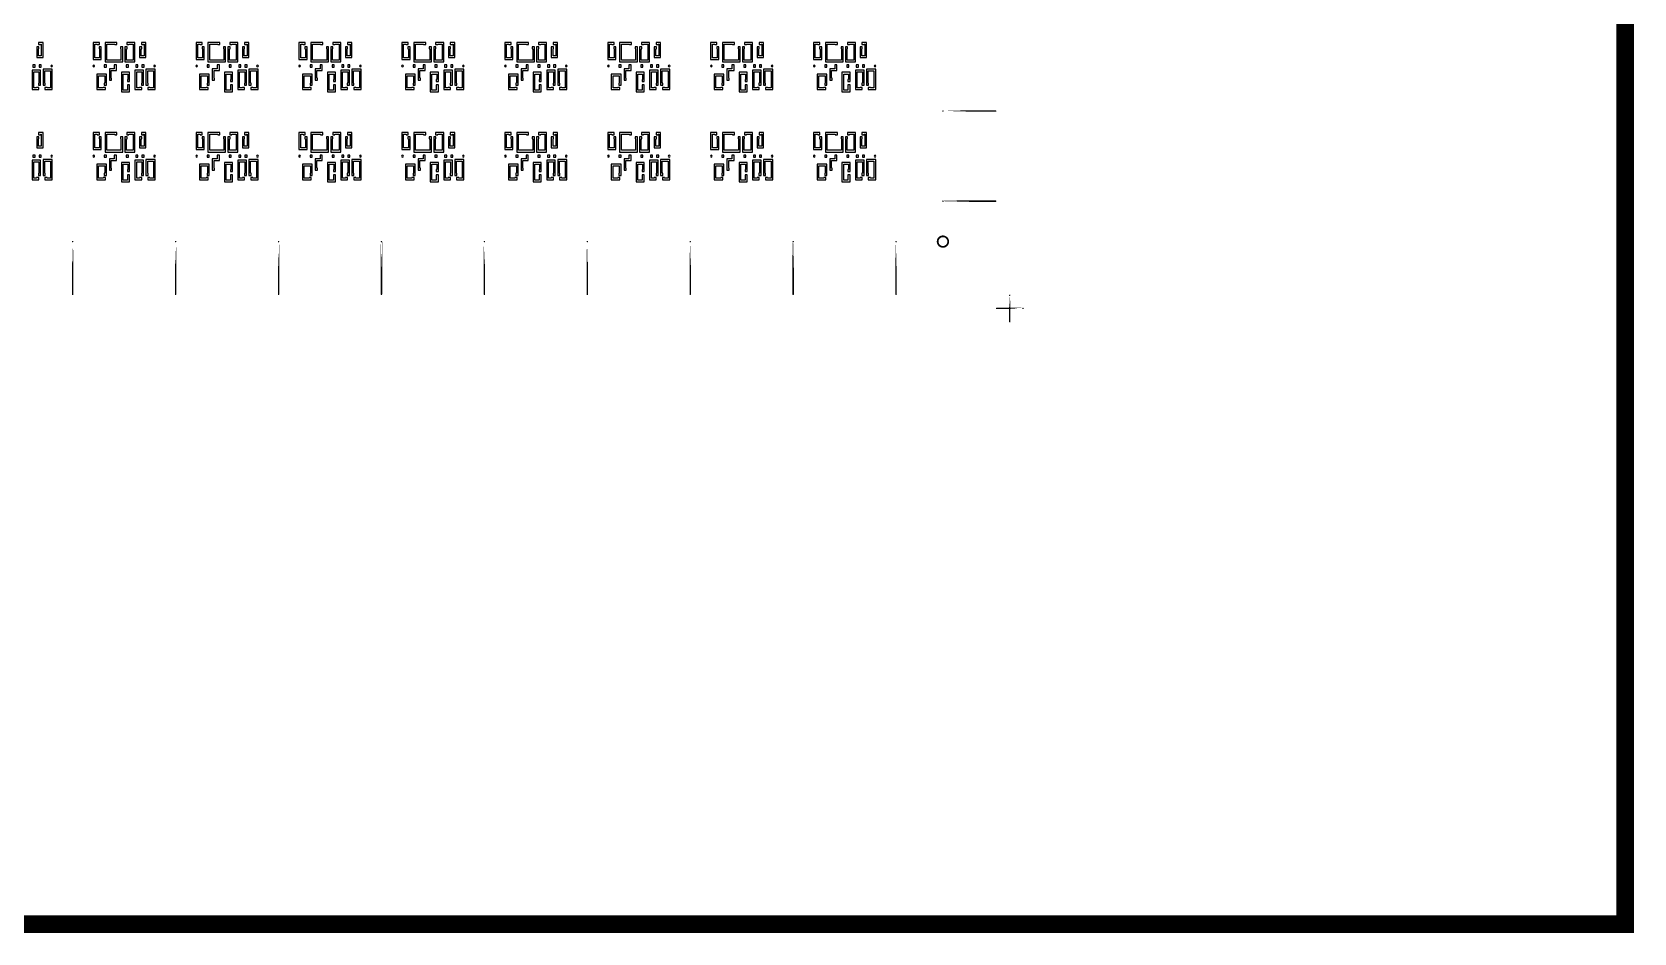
# Model space of a CAD drawing. Extents: x -100 to 100, y -100 to 100.
# Drawn here: x 9.4 to 100.5, y -100.5 to -49.3 of the extents above; entities that cross this region are included whole.
import ezdxf

# ---------------------------------------------------------------- set-up
doc = ezdxf.new("R2010")
doc.units = 0
doc.layers.get('0').update_dxf_attribs({"linetype": 'continuous'})
doc.layers.add('L2', color=7, linetype='continuous')

# ---------------------------------------------------------------- blocks, each defined once
blk = doc.blocks.new('LDI_XFB44-1600-011_L2_B1')
at = {"layer": 'L2'}
for points in [[(10.02, -55), (9.766, -55), (9.766, -55.122), (9.888, -55.122), (9.888, -55.098), (9.923, -55.098), (9.923, -55.766), (9.756, -55.766), (9.756, -55.366), (9.781, -55.366), (9.781, -55.244), (9.659, -55.244), (9.659, -55.863), (10.02, -55.863), (10.02, -55)], [(13.236, -55.876), (12.966, -55.876), (12.966, -55.098), (13.104, -55.098), (13.104, -55.122), (13.226, -55.122), (13.226, -55), (12.868, -55), (12.868, -55.973), (13.333, -55.973), (13.333, -55.244), (13.211, -55.244), (13.211, -55.366), (13.236, -55.366), (13.236, -55.876)], [(13.547, -56.107), (14.551, -56.107), (14.551, -55.244), (14.43, -55.244), (14.43, -55.366), (14.454, -55.366), (14.454, -56.01), (13.645, -56.01), (13.645, -55.098), (14.102, -55.098), (14.102, -55.122), (14.224, -55.122), (14.224, -55), (13.547, -55), (13.547, -56.107)], [(15.248, -55), (14.787, -55), (14.787, -55.122), (14.909, -55.122), (14.909, -55.098), (15.15, -55.098), (15.15, -56.01), (14.777, -56.01), (14.777, -55.366), (14.801, -55.366), (14.801, -55.244), (14.679, -55.244), (14.679, -56.107), (15.248, -56.107), (15.248, -55)], [(15.874, -55), (15.62, -55), (15.62, -55.122), (15.742, -55.122), (15.742, -55.098), (15.776, -55.098), (15.776, -55.766), (15.61, -55.766), (15.61, -55.366), (15.634, -55.366), (15.634, -55.244), (15.512, -55.244), (15.512, -55.863), (15.874, -55.863), (15.874, -55)], [(19.089, -55.876), (18.82, -55.876), (18.82, -55.098), (18.957, -55.098), (18.957, -55.122), (19.079, -55.122), (19.079, -55), (18.722, -55), (18.722, -55.973), (19.187, -55.973), (19.187, -55.244), (19.065, -55.244), (19.065, -55.366), (19.089, -55.366), (19.089, -55.876)], [(19.401, -56.107), (20.405, -56.107), (20.405, -55.244), (20.283, -55.244), (20.283, -55.366), (20.308, -55.366), (20.308, -56.01), (19.498, -56.01), (19.498, -55.098), (19.956, -55.098), (19.956, -55.122), (20.078, -55.122), (20.078, -55), (19.401, -55), (19.401, -56.107)], [(21.102, -55), (20.641, -55), (20.641, -55.122), (20.763, -55.122), (20.763, -55.098), (21.004, -55.098), (21.004, -56.01), (20.631, -56.01), (20.631, -55.366), (20.655, -55.366), (20.655, -55.244), (20.533, -55.244), (20.533, -56.107), (21.102, -56.107), (21.102, -55)], [(21.727, -55), (21.474, -55), (21.474, -55.122), (21.596, -55.122), (21.596, -55.098), (21.63, -55.098), (21.63, -55.766), (21.464, -55.766), (21.464, -55.366), (21.488, -55.366), (21.488, -55.244), (21.366, -55.244), (21.366, -55.863), (21.727, -55.863), (21.727, -55)], [(24.943, -55.876), (24.673, -55.876), (24.673, -55.098), (24.811, -55.098), (24.811, -55.122), (24.933, -55.122), (24.933, -55), (24.576, -55), (24.576, -55.973), (25.041, -55.973), (25.041, -55.244), (24.919, -55.244), (24.919, -55.366), (24.943, -55.366), (24.943, -55.876)], [(25.254, -56.107), (26.259, -56.107), (26.259, -55.244), (26.137, -55.244), (26.137, -55.366), (26.161, -55.366), (26.161, -56.01), (25.352, -56.01), (25.352, -55.098), (25.81, -55.098), (25.81, -55.122), (25.932, -55.122), (25.932, -55), (25.254, -55), (25.254, -56.107)], [(26.955, -55), (26.494, -55), (26.494, -55.122), (26.616, -55.122), (26.616, -55.098), (26.858, -55.098), (26.858, -56.01), (26.484, -56.01), (26.484, -55.366), (26.509, -55.366), (26.509, -55.244), (26.387, -55.244), (26.387, -56.107), (26.955, -56.107), (26.955, -55)], [(27.581, -55), (27.327, -55), (27.327, -55.122), (27.449, -55.122), (27.449, -55.098), (27.484, -55.098), (27.484, -55.766), (27.317, -55.766), (27.317, -55.366), (27.342, -55.366), (27.342, -55.244), (27.22, -55.244), (27.22, -55.863), (27.581, -55.863), (27.581, -55)], [(30.797, -55.876), (30.527, -55.876), (30.527, -55.098), (30.665, -55.098), (30.665, -55.122), (30.787, -55.122), (30.787, -55), (30.429, -55), (30.429, -55.973), (30.894, -55.973), (30.894, -55.244), (30.772, -55.244), (30.772, -55.366), (30.797, -55.366), (30.797, -55.876)], [(31.108, -56.107), (32.112, -56.107), (32.112, -55.244), (31.99, -55.244), (31.99, -55.366), (32.015, -55.366), (32.015, -56.01), (31.206, -56.01), (31.206, -55.098), (31.663, -55.098), (31.663, -55.122), (31.785, -55.122), (31.785, -55), (31.108, -55), (31.108, -56.107)], [(32.809, -55), (32.348, -55), (32.348, -55.122), (32.47, -55.122), (32.47, -55.098), (32.711, -55.098), (32.711, -56.01), (32.338, -56.01), (32.338, -55.366), (32.362, -55.366), (32.362, -55.244), (32.24, -55.244), (32.24, -56.107), (32.809, -56.107), (32.809, -55)], [(33.435, -55), (33.181, -55), (33.181, -55.122), (33.303, -55.122), (33.303, -55.098), (33.337, -55.098), (33.337, -55.766), (33.171, -55.766), (33.171, -55.366), (33.195, -55.366), (33.195, -55.244), (33.073, -55.244), (33.073, -55.863), (33.435, -55.863), (33.435, -55)], [(36.65, -55.876), (36.381, -55.876), (36.381, -55.098), (36.518, -55.098), (36.518, -55.122), (36.64, -55.122), (36.64, -55), (36.283, -55), (36.283, -55.973), (36.748, -55.973), (36.748, -55.244), (36.626, -55.244), (36.626, -55.366), (36.65, -55.366), (36.65, -55.876)], [(36.962, -56.107), (37.966, -56.107), (37.966, -55.244), (37.844, -55.244), (37.844, -55.366), (37.869, -55.366), (37.869, -56.01), (37.059, -56.01), (37.059, -55.098), (37.517, -55.098), (37.517, -55.122), (37.639, -55.122), (37.639, -55), (36.962, -55), (36.962, -56.107)], [(38.663, -55), (38.202, -55), (38.202, -55.122), (38.324, -55.122), (38.324, -55.098), (38.565, -55.098), (38.565, -56.01), (38.192, -56.01), (38.192, -55.366), (38.216, -55.366), (38.216, -55.244), (38.094, -55.244), (38.094, -56.107), (38.663, -56.107), (38.663, -55)], [(39.288, -55), (39.035, -55), (39.035, -55.122), (39.157, -55.122), (39.157, -55.098), (39.191, -55.098), (39.191, -55.766), (39.025, -55.766), (39.025, -55.366), (39.049, -55.366), (39.049, -55.244), (38.927, -55.244), (38.927, -55.863), (39.288, -55.863), (39.288, -55)], [(42.504, -55.876), (42.234, -55.876), (42.234, -55.098), (42.372, -55.098), (42.372, -55.122), (42.494, -55.122), (42.494, -55), (42.137, -55), (42.137, -55.973), (42.602, -55.973), (42.602, -55.244), (42.48, -55.244), (42.48, -55.366), (42.504, -55.366), (42.504, -55.876)], [(42.815, -56.107), (43.82, -56.107), (43.82, -55.244), (43.698, -55.244), (43.698, -55.366), (43.722, -55.366), (43.722, -56.01), (42.913, -56.01), (42.913, -55.098), (43.371, -55.098), (43.371, -55.122), (43.493, -55.122), (43.493, -55), (42.815, -55), (42.815, -56.107)], [(44.516, -55), (44.055, -55), (44.055, -55.122), (44.177, -55.122), (44.177, -55.098), (44.419, -55.098), (44.419, -56.01), (44.045, -56.01), (44.045, -55.366), (44.07, -55.366), (44.07, -55.244), (43.948, -55.244), (43.948, -56.107), (44.516, -56.107), (44.516, -55)], [(45.142, -55), (44.888, -55), (44.888, -55.122), (45.01, -55.122), (45.01, -55.098), (45.044, -55.098), (45.044, -55.766), (44.878, -55.766), (44.878, -55.366), (44.903, -55.366), (44.903, -55.244), (44.781, -55.244), (44.781, -55.863), (45.142, -55.863), (45.142, -55)], [(48.358, -55.876), (48.088, -55.876), (48.088, -55.098), (48.226, -55.098), (48.226, -55.122), (48.348, -55.122), (48.348, -55), (47.99, -55), (47.99, -55.973), (48.455, -55.973), (48.455, -55.244), (48.333, -55.244), (48.333, -55.366), (48.358, -55.366), (48.358, -55.876)], [(48.669, -56.107), (49.673, -56.107), (49.673, -55.244), (49.551, -55.244), (49.551, -55.366), (49.576, -55.366), (49.576, -56.01), (48.766, -56.01), (48.766, -55.098), (49.224, -55.098), (49.224, -55.122), (49.346, -55.122), (49.346, -55), (48.669, -55), (48.669, -56.107)], [(50.37, -55), (49.909, -55), (49.909, -55.122), (50.031, -55.122), (50.031, -55.098), (50.272, -55.098), (50.272, -56.01), (49.899, -56.01), (49.899, -55.366), (49.923, -55.366), (49.923, -55.244), (49.801, -55.244), (49.801, -56.107), (50.37, -56.107), (50.37, -55)], [(50.996, -55), (50.742, -55), (50.742, -55.122), (50.864, -55.122), (50.864, -55.098), (50.898, -55.098), (50.898, -55.766), (50.732, -55.766), (50.732, -55.366), (50.756, -55.366), (50.756, -55.244), (50.634, -55.244), (50.634, -55.863), (50.996, -55.863), (50.996, -55)], [(54.211, -55.876), (53.942, -55.876), (53.942, -55.098), (54.079, -55.098), (54.079, -55.122), (54.201, -55.122), (54.201, -55), (53.844, -55), (53.844, -55.973), (54.309, -55.973), (54.309, -55.244), (54.187, -55.244), (54.187, -55.366), (54.211, -55.366), (54.211, -55.876)], [(54.523, -56.107), (55.527, -56.107), (55.527, -55.244), (55.405, -55.244), (55.405, -55.366), (55.43, -55.366), (55.43, -56.01), (54.62, -56.01), (54.62, -55.098), (55.078, -55.098), (55.078, -55.122), (55.2, -55.122), (55.2, -55), (54.523, -55), (54.523, -56.107)], [(56.224, -55), (55.763, -55), (55.763, -55.122), (55.885, -55.122), (55.885, -55.098), (56.126, -55.098), (56.126, -56.01), (55.753, -56.01), (55.753, -55.366), (55.777, -55.366), (55.777, -55.244), (55.655, -55.244), (55.655, -56.107), (56.224, -56.107), (56.224, -55)], [(56.849, -55), (56.596, -55), (56.596, -55.122), (56.718, -55.122), (56.718, -55.098), (56.752, -55.098), (56.752, -55.766), (56.586, -55.766), (56.586, -55.366), (56.61, -55.366), (56.61, -55.244), (56.488, -55.244), (56.488, -55.863), (56.849, -55.863), (56.849, -55)], [(9.444, -56.28), (9.444, -56.402), (9.566, -56.402), (9.566, -56.28), (9.444, -56.28)], [(9.792, -56.402), (9.913, -56.402), (9.913, -56.28), (9.792, -56.28), (9.792, -56.402)], [(10.545, -56.306), (10.51, -56.292), (10.474, -56.306), (10.46, -56.341), (10.474, -56.377), (10.51, -56.391), (10.545, -56.377), (10.56, -56.341), (10.545, -56.306)], [(12.87, -56.377), (12.905, -56.391), (12.94, -56.377), (12.955, -56.341), (12.94, -56.306), (12.905, -56.292), (12.87, -56.306), (12.855, -56.341), (12.87, -56.377)], [(13.623, -56.402), (13.623, -56.28), (13.501, -56.28), (13.501, -56.402), (13.623, -56.402)], [(14.074, -56.28), (14.074, -56.5), (13.796, -56.5), (13.796, -57.146), (13.918, -57.146), (13.918, -57.024), (13.893, -57.024), (13.893, -56.598), (14.196, -56.598), (14.196, -56.28), (14.074, -56.28)], [(14.873, -56.28), (14.751, -56.28), (14.751, -56.402), (14.873, -56.402), (14.873, -56.28)], [(15.298, -56.28), (15.298, -56.402), (15.42, -56.402), (15.42, -56.28), (15.298, -56.28)], [(15.645, -56.402), (15.767, -56.402), (15.767, -56.28), (15.645, -56.28), (15.645, -56.402)], [(16.399, -56.306), (16.363, -56.292), (16.328, -56.306), (16.313, -56.341), (16.328, -56.377), (16.363, -56.391), (16.399, -56.377), (16.413, -56.341), (16.399, -56.306)], [(18.723, -56.377), (18.759, -56.391), (18.794, -56.377), (18.809, -56.341), (18.794, -56.306), (18.759, -56.292), (18.723, -56.306), (18.709, -56.341), (18.723, -56.377)], [(19.477, -56.402), (19.477, -56.28), (19.355, -56.28), (19.355, -56.402), (19.477, -56.402)], [(19.928, -56.28), (19.928, -56.5), (19.649, -56.5), (19.649, -57.146), (19.771, -57.146), (19.771, -57.024), (19.747, -57.024), (19.747, -56.598), (20.05, -56.598), (20.05, -56.28), (19.928, -56.28)], [(20.727, -56.28), (20.605, -56.28), (20.605, -56.402), (20.727, -56.402), (20.727, -56.28)], [(21.151, -56.28), (21.151, -56.402), (21.273, -56.402), (21.273, -56.28), (21.151, -56.28)], [(21.499, -56.402), (21.621, -56.402), (21.621, -56.28), (21.499, -56.28), (21.499, -56.402)], [(22.252, -56.306), (22.217, -56.292), (22.182, -56.306), (22.167, -56.341), (22.182, -56.377), (22.217, -56.391), (22.252, -56.377), (22.267, -56.341), (22.252, -56.306)], [(24.577, -56.377), (24.612, -56.391), (24.648, -56.377), (24.662, -56.341), (24.648, -56.306), (24.612, -56.292), (24.577, -56.306), (24.562, -56.341), (24.577, -56.377)], [(25.33, -56.402), (25.33, -56.28), (25.208, -56.28), (25.208, -56.402), (25.33, -56.402)], [(25.782, -56.28), (25.782, -56.5), (25.503, -56.5), (25.503, -57.146), (25.625, -57.146), (25.625, -57.024), (25.601, -57.024), (25.601, -56.598), (25.904, -56.598), (25.904, -56.28), (25.782, -56.28)], [(26.58, -56.28), (26.458, -56.28), (26.458, -56.402), (26.58, -56.402), (26.58, -56.28)], [(27.005, -56.28), (27.005, -56.402), (27.127, -56.402), (27.127, -56.28), (27.005, -56.28)], [(27.353, -56.402), (27.474, -56.402), (27.474, -56.28), (27.353, -56.28), (27.353, -56.402)], [(28.106, -56.306), (28.071, -56.292), (28.035, -56.306), (28.021, -56.341), (28.035, -56.377), (28.071, -56.391), (28.106, -56.377), (28.121, -56.341), (28.106, -56.306)], [(30.431, -56.377), (30.466, -56.391), (30.501, -56.377), (30.516, -56.341), (30.501, -56.306), (30.466, -56.292), (30.431, -56.306), (30.416, -56.341), (30.431, -56.377)], [(31.184, -56.402), (31.184, -56.28), (31.062, -56.28), (31.062, -56.402), (31.184, -56.402)], [(31.635, -56.28), (31.635, -56.5), (31.357, -56.5), (31.357, -57.146), (31.479, -57.146), (31.479, -57.024), (31.454, -57.024), (31.454, -56.598), (31.757, -56.598), (31.757, -56.28), (31.635, -56.28)], [(32.434, -56.28), (32.312, -56.28), (32.312, -56.402), (32.434, -56.402), (32.434, -56.28)], [(32.859, -56.28), (32.859, -56.402), (32.981, -56.402), (32.981, -56.28), (32.859, -56.28)], [(33.206, -56.402), (33.328, -56.402), (33.328, -56.28), (33.206, -56.28), (33.206, -56.402)], [(33.96, -56.306), (33.924, -56.292), (33.889, -56.306), (33.874, -56.341), (33.889, -56.377), (33.924, -56.391), (33.96, -56.377), (33.974, -56.341), (33.96, -56.306)], [(36.284, -56.377), (36.32, -56.391), (36.355, -56.377), (36.369, -56.341), (36.355, -56.306), (36.32, -56.292), (36.284, -56.306), (36.27, -56.341), (36.284, -56.377)], [(37.038, -56.402), (37.038, -56.28), (36.916, -56.28), (36.916, -56.402), (37.038, -56.402)], [(37.489, -56.28), (37.489, -56.5), (37.21, -56.5), (37.21, -57.146), (37.332, -57.146), (37.332, -57.024), (37.308, -57.024), (37.308, -56.598), (37.611, -56.598), (37.611, -56.28), (37.489, -56.28)], [(38.288, -56.28), (38.166, -56.28), (38.166, -56.402), (38.288, -56.402), (38.288, -56.28)], [(38.712, -56.28), (38.712, -56.402), (38.834, -56.402), (38.834, -56.28), (38.712, -56.28)], [(39.06, -56.402), (39.182, -56.402), (39.182, -56.28), (39.06, -56.28), (39.06, -56.402)], [(39.813, -56.306), (39.778, -56.292), (39.743, -56.306), (39.728, -56.341), (39.743, -56.377), (39.778, -56.391), (39.813, -56.377), (39.828, -56.341), (39.813, -56.306)], [(42.138, -56.377), (42.173, -56.391), (42.209, -56.377), (42.223, -56.341), (42.209, -56.306), (42.173, -56.292), (42.138, -56.306), (42.123, -56.341), (42.138, -56.377)], [(42.891, -56.402), (42.891, -56.28), (42.769, -56.28), (42.769, -56.402), (42.891, -56.402)], [(43.343, -56.28), (43.343, -56.5), (43.064, -56.5), (43.064, -57.146), (43.186, -57.146), (43.186, -57.024), (43.162, -57.024), (43.162, -56.598), (43.465, -56.598), (43.465, -56.28), (43.343, -56.28)], [(44.141, -56.28), (44.019, -56.28), (44.019, -56.402), (44.141, -56.402), (44.141, -56.28)], [(44.566, -56.28), (44.566, -56.402), (44.688, -56.402), (44.688, -56.28), (44.566, -56.28)], [(44.913, -56.402), (45.035, -56.402), (45.035, -56.28), (44.913, -56.28), (44.913, -56.402)], [(45.667, -56.306), (45.632, -56.292), (45.596, -56.306), (45.582, -56.341), (45.596, -56.377), (45.632, -56.391), (45.667, -56.377), (45.682, -56.341), (45.667, -56.306)], [(47.992, -56.377), (48.027, -56.391), (48.062, -56.377), (48.077, -56.341), (48.062, -56.306), (48.027, -56.292), (47.992, -56.306), (47.977, -56.341), (47.992, -56.377)], [(48.745, -56.402), (48.745, -56.28), (48.623, -56.28), (48.623, -56.402), (48.745, -56.402)], [(49.196, -56.28), (49.196, -56.5), (48.918, -56.5), (48.918, -57.146), (49.04, -57.146), (49.04, -57.024), (49.015, -57.024), (49.015, -56.598), (49.318, -56.598), (49.318, -56.28), (49.196, -56.28)], [(49.995, -56.28), (49.873, -56.28), (49.873, -56.402), (49.995, -56.402), (49.995, -56.28)], [(50.42, -56.28), (50.42, -56.402), (50.542, -56.402), (50.542, -56.28), (50.42, -56.28)], [(50.767, -56.402), (50.889, -56.402), (50.889, -56.28), (50.767, -56.28), (50.767, -56.402)], [(51.521, -56.306), (51.485, -56.292), (51.45, -56.306), (51.435, -56.341), (51.45, -56.377), (51.485, -56.391), (51.521, -56.377), (51.535, -56.341), (51.521, -56.306)], [(53.845, -56.377), (53.881, -56.391), (53.916, -56.377), (53.93, -56.341), (53.916, -56.306), (53.881, -56.292), (53.845, -56.306), (53.831, -56.341), (53.845, -56.377)], [(54.599, -56.402), (54.599, -56.28), (54.477, -56.28), (54.477, -56.402), (54.599, -56.402)], [(55.05, -56.28), (55.05, -56.5), (54.771, -56.5), (54.771, -57.146), (54.893, -57.146), (54.893, -57.024), (54.869, -57.024), (54.869, -56.598), (55.172, -56.598), (55.172, -56.28), (55.05, -56.28)], [(55.849, -56.28), (55.727, -56.28), (55.727, -56.402), (55.849, -56.402), (55.849, -56.28)], [(56.273, -56.28), (56.273, -56.402), (56.395, -56.402), (56.395, -56.28), (56.273, -56.28)], [(56.621, -56.402), (56.743, -56.402), (56.743, -56.28), (56.621, -56.28), (56.621, -56.402)], [(57.374, -56.306), (57.339, -56.292), (57.304, -56.306), (57.289, -56.341), (57.304, -56.377), (57.339, -56.391), (57.374, -56.377), (57.389, -56.341), (57.374, -56.306)], [(9.396, -57.683), (9.777, -57.683), (9.777, -57.561), (9.655, -57.561), (9.655, -57.585), (9.494, -57.585), (9.494, -56.673), (9.787, -56.673), (9.787, -57.317), (9.763, -57.317), (9.763, -57.439), (9.885, -57.439), (9.885, -56.576), (9.396, -56.576), (9.396, -57.683)], [(10.128, -57.683), (10.546, -57.683), (10.546, -56.525), (10.02, -56.525), (10.02, -57.439), (10.142, -57.439), (10.142, -57.317), (10.118, -57.317), (10.118, -56.622), (10.449, -56.622), (10.449, -57.585), (10.25, -57.585), (10.25, -57.561), (10.128, -57.561), (10.128, -57.683)], [(13.623, -57.439), (13.623, -56.805), (13.071, -56.805), (13.071, -57.683), (13.565, -57.683), (13.565, -57.561), (13.443, -57.561), (13.443, -57.585), (13.168, -57.585), (13.168, -56.902), (13.526, -56.902), (13.526, -57.317), (13.501, -57.317), (13.501, -57.439), (13.623, -57.439)], [(14.823, -57.707), (14.581, -57.707), (14.581, -56.795), (14.848, -56.795), (14.848, -57.1), (14.823, -57.1), (14.823, -57.222), (14.945, -57.222), (14.945, -56.698), (14.483, -56.698), (14.483, -57.805), (14.945, -57.805), (14.945, -57.405), (14.823, -57.405), (14.823, -57.707)], [(15.25, -57.683), (15.631, -57.683), (15.631, -57.561), (15.509, -57.561), (15.509, -57.585), (15.348, -57.585), (15.348, -56.673), (15.641, -56.673), (15.641, -57.317), (15.617, -57.317), (15.617, -57.439), (15.739, -57.439), (15.739, -56.576), (15.25, -56.576), (15.25, -57.683)], [(15.982, -57.683), (16.4, -57.683), (16.4, -56.525), (15.874, -56.525), (15.874, -57.439), (15.996, -57.439), (15.996, -57.317), (15.972, -57.317), (15.972, -56.622), (16.302, -56.622), (16.302, -57.585), (16.104, -57.585), (16.104, -57.561), (15.982, -57.561), (15.982, -57.683)], [(19.477, -57.439), (19.477, -56.805), (18.924, -56.805), (18.924, -57.683), (19.419, -57.683), (19.419, -57.561), (19.297, -57.561), (19.297, -57.585), (19.022, -57.585), (19.022, -56.902), (19.379, -56.902), (19.379, -57.317), (19.355, -57.317), (19.355, -57.439), (19.477, -57.439)], [(20.677, -57.707), (20.434, -57.707), (20.434, -56.795), (20.701, -56.795), (20.701, -57.1), (20.677, -57.1), (20.677, -57.222), (20.799, -57.222), (20.799, -56.698), (20.337, -56.698), (20.337, -57.805), (20.799, -57.805), (20.799, -57.405), (20.677, -57.405), (20.677, -57.707)], [(21.104, -57.683), (21.485, -57.683), (21.485, -57.561), (21.363, -57.561), (21.363, -57.585), (21.201, -57.585), (21.201, -56.673), (21.495, -56.673), (21.495, -57.317), (21.47, -57.317), (21.47, -57.439), (21.592, -57.439), (21.592, -56.576), (21.104, -56.576), (21.104, -57.683)], [(21.835, -57.683), (22.254, -57.683), (22.254, -56.525), (21.728, -56.525), (21.728, -57.439), (21.85, -57.439), (21.85, -57.317), (21.825, -57.317), (21.825, -56.622), (22.156, -56.622), (22.156, -57.585), (21.957, -57.585), (21.957, -57.561), (21.835, -57.561), (21.835, -57.683)], [(25.33, -57.439), (25.33, -56.805), (24.778, -56.805), (24.778, -57.683), (25.272, -57.683), (25.272, -57.561), (25.15, -57.561), (25.15, -57.585), (24.875, -57.585), (24.875, -56.902), (25.233, -56.902), (25.233, -57.317), (25.208, -57.317), (25.208, -57.439), (25.33, -57.439)], [(26.531, -57.707), (26.288, -57.707), (26.288, -56.795), (26.555, -56.795), (26.555, -57.1), (26.531, -57.1), (26.531, -57.222), (26.653, -57.222), (26.653, -56.698), (26.19, -56.698), (26.19, -57.805), (26.653, -57.805), (26.653, -57.405), (26.531, -57.405), (26.531, -57.707)], [(26.957, -57.683), (27.338, -57.683), (27.338, -57.561), (27.216, -57.561), (27.216, -57.585), (27.055, -57.585), (27.055, -56.673), (27.348, -56.673), (27.348, -57.317), (27.324, -57.317), (27.324, -57.439), (27.446, -57.439), (27.446, -56.576), (26.957, -56.576), (26.957, -57.683)], [(27.689, -57.683), (28.107, -57.683), (28.107, -56.525), (27.581, -56.525), (27.581, -57.439), (27.703, -57.439), (27.703, -57.317), (27.679, -57.317), (27.679, -56.622), (28.01, -56.622), (28.01, -57.585), (27.811, -57.585), (27.811, -57.561), (27.689, -57.561), (27.689, -57.683)], [(31.184, -57.439), (31.184, -56.805), (30.631, -56.805), (30.631, -57.683), (31.126, -57.683), (31.126, -57.561), (31.004, -57.561), (31.004, -57.585), (30.729, -57.585), (30.729, -56.902), (31.087, -56.902), (31.087, -57.317), (31.062, -57.317), (31.062, -57.439), (31.184, -57.439)], [(32.384, -57.707), (32.142, -57.707), (32.142, -56.795), (32.409, -56.795), (32.409, -57.1), (32.384, -57.1), (32.384, -57.222), (32.506, -57.222), (32.506, -56.698), (32.044, -56.698), (32.044, -57.805), (32.506, -57.805), (32.506, -57.405), (32.384, -57.405), (32.384, -57.707)], [(32.811, -57.683), (33.192, -57.683), (33.192, -57.561), (33.07, -57.561), (33.07, -57.585), (32.909, -57.585), (32.909, -56.673), (33.202, -56.673), (33.202, -57.317), (33.178, -57.317), (33.178, -57.439), (33.299, -57.439), (33.299, -56.576), (32.811, -56.576), (32.811, -57.683)], [(33.543, -57.683), (33.961, -57.683), (33.961, -56.525), (33.435, -56.525), (33.435, -57.439), (33.557, -57.439), (33.557, -57.317), (33.533, -57.317), (33.533, -56.622), (33.863, -56.622), (33.863, -57.585), (33.665, -57.585), (33.665, -57.561), (33.543, -57.561), (33.543, -57.683)], [(37.038, -57.439), (37.038, -56.805), (36.485, -56.805), (36.485, -57.683), (36.98, -57.683), (36.98, -57.561), (36.858, -57.561), (36.858, -57.585), (36.583, -57.585), (36.583, -56.902), (36.94, -56.902), (36.94, -57.317), (36.916, -57.317), (36.916, -57.439), (37.038, -57.439)], [(38.238, -57.707), (37.995, -57.707), (37.995, -56.795), (38.262, -56.795), (38.262, -57.1), (38.238, -57.1), (38.238, -57.222), (38.36, -57.222), (38.36, -56.698), (37.898, -56.698), (37.898, -57.805), (38.36, -57.805), (38.36, -57.405), (38.238, -57.405), (38.238, -57.707)], [(38.665, -57.683), (39.045, -57.683), (39.045, -57.561), (38.924, -57.561), (38.924, -57.585), (38.762, -57.585), (38.762, -56.673), (39.056, -56.673), (39.056, -57.317), (39.031, -57.317), (39.031, -57.439), (39.153, -57.439), (39.153, -56.576), (38.665, -56.576), (38.665, -57.683)], [(39.396, -57.683), (39.815, -57.683), (39.815, -56.525), (39.289, -56.525), (39.289, -57.439), (39.411, -57.439), (39.411, -57.317), (39.386, -57.317), (39.386, -56.622), (39.717, -56.622), (39.717, -57.585), (39.518, -57.585), (39.518, -57.561), (39.396, -57.561), (39.396, -57.683)], [(42.891, -57.439), (42.891, -56.805), (42.339, -56.805), (42.339, -57.683), (42.833, -57.683), (42.833, -57.561), (42.711, -57.561), (42.711, -57.585), (42.436, -57.585), (42.436, -56.902), (42.794, -56.902), (42.794, -57.317), (42.769, -57.317), (42.769, -57.439), (42.891, -57.439)], [(44.092, -57.707), (43.849, -57.707), (43.849, -56.795), (44.116, -56.795), (44.116, -57.1), (44.092, -57.1), (44.092, -57.222), (44.214, -57.222), (44.214, -56.698), (43.751, -56.698), (43.751, -57.805), (44.214, -57.805), (44.214, -57.405), (44.092, -57.405), (44.092, -57.707)], [(44.518, -57.683), (44.899, -57.683), (44.899, -57.561), (44.777, -57.561), (44.777, -57.585), (44.616, -57.585), (44.616, -56.673), (44.909, -56.673), (44.909, -57.317), (44.885, -57.317), (44.885, -57.439), (45.007, -57.439), (45.007, -56.576), (44.518, -56.576), (44.518, -57.683)], [(45.25, -57.683), (45.668, -57.683), (45.668, -56.525), (45.142, -56.525), (45.142, -57.439), (45.264, -57.439), (45.264, -57.317), (45.24, -57.317), (45.24, -56.622), (45.571, -56.622), (45.571, -57.585), (45.372, -57.585), (45.372, -57.561), (45.25, -57.561), (45.25, -57.683)], [(48.745, -57.439), (48.745, -56.805), (48.192, -56.805), (48.192, -57.683), (48.687, -57.683), (48.687, -57.561), (48.565, -57.561), (48.565, -57.585), (48.29, -57.585), (48.29, -56.902), (48.647, -56.902), (48.647, -57.317), (48.623, -57.317), (48.623, -57.439), (48.745, -57.439)], [(49.945, -57.707), (49.702, -57.707), (49.702, -56.795), (49.97, -56.795), (49.97, -57.1), (49.945, -57.1), (49.945, -57.222), (50.067, -57.222), (50.067, -56.698), (49.605, -56.698), (49.605, -57.805), (50.067, -57.805), (50.067, -57.405), (49.945, -57.405), (49.945, -57.707)], [(50.372, -57.683), (50.753, -57.683), (50.753, -57.561), (50.631, -57.561), (50.631, -57.585), (50.47, -57.585), (50.47, -56.673), (50.763, -56.673), (50.763, -57.317), (50.739, -57.317), (50.739, -57.439), (50.86, -57.439), (50.86, -56.576), (50.372, -56.576), (50.372, -57.683)], [(51.104, -57.683), (51.522, -57.683), (51.522, -56.525), (50.996, -56.525), (50.996, -57.439), (51.118, -57.439), (51.118, -57.317), (51.094, -57.317), (51.094, -56.622), (51.424, -56.622), (51.424, -57.585), (51.226, -57.585), (51.226, -57.561), (51.104, -57.561), (51.104, -57.683)], [(54.599, -57.439), (54.599, -56.805), (54.046, -56.805), (54.046, -57.683), (54.541, -57.683), (54.541, -57.561), (54.419, -57.561), (54.419, -57.585), (54.144, -57.585), (54.144, -56.902), (54.501, -56.902), (54.501, -57.317), (54.477, -57.317), (54.477, -57.439), (54.599, -57.439)], [(55.799, -57.707), (55.556, -57.707), (55.556, -56.795), (55.823, -56.795), (55.823, -57.1), (55.799, -57.1), (55.799, -57.222), (55.921, -57.222), (55.921, -56.698), (55.459, -56.698), (55.459, -57.805), (55.921, -57.805), (55.921, -57.405), (55.799, -57.405), (55.799, -57.707)], [(56.226, -57.683), (56.606, -57.683), (56.606, -57.561), (56.485, -57.561), (56.485, -57.585), (56.323, -57.585), (56.323, -56.673), (56.617, -56.673), (56.617, -57.317), (56.592, -57.317), (56.592, -57.439), (56.714, -57.439), (56.714, -56.576), (56.226, -56.576), (56.226, -57.683)], [(56.957, -57.683), (57.376, -57.683), (57.376, -56.525), (56.85, -56.525), (56.85, -57.439), (56.972, -57.439), (56.972, -57.317), (56.947, -57.317), (56.947, -56.622), (57.278, -56.622), (57.278, -57.585), (57.079, -57.585), (57.079, -57.561), (56.957, -57.561), (56.957, -57.683)]]:
    blk.add_lwpolyline(points, close=True, dxfattribs=at)
blk = doc.blocks.new('cutlineendpoint')
at = {"const_width": 0.04}
blk.add_lwpolyline([(-0.02, 0, 1), (0.02, 0, 1)], format="xyb", close=True, dxfattribs=at)

msp = doc.modelspace()

# ---------------------------------------------------------------- linework, layer by layer
at = {"layer": 'L2'}
for points, const_width in [([(-100, 100), (100, 100), (100, -100), (-100, -100)], 1), ([(61.2, -53.78), (64.2, -53.78)], 0.08), ([(61.2, -58.902), (64.2, -58.902)], 0.08), ([(11.707, -61.2), (11.707, -64.2)], 0.08), ([(17.561, -61.2), (17.561, -64.2)], 0.08), ([(23.415, -61.2), (23.415, -64.2)], 0.08), ([(29.268, -61.2), (29.268, -64.2)], 0.08), ([(35.122, -61.2), (35.122, -64.2)], 0.08), ([(40.976, -61.2), (40.976, -64.2)], 0.08), ([(46.829, -61.2), (46.829, -64.2)], 0.08), ([(52.683, -61.2), (52.683, -64.2)], 0.08), ([(58.537, -61.2), (58.537, -64.2)], 0.08), ([(65, -64.25), (65, -65.75)], 0.08), ([(65.75, -65), (64.25, -65)], 0.08)]:
    msp.add_lwpolyline(points, close=True, dxfattribs=dict(at, const_width=const_width))
at = {"layer": 'L2', "const_width": 0.1}
msp.add_lwpolyline([(60.9, -61.2, 1), (61.5, -61.2, 1)], format="xyb", close=True, dxfattribs=at)

# ---------------------------------------------------------------- block references
at = {"layer": 'L2'}
for name, p in [('LDI_XFB44-1600-011_L2_B1', (0, 5.122)), ('cutlineendpoint', (61.2, -53.78)), ('cutlineendpoint', (64.2, -53.78)), ('LDI_XFB44-1600-011_L2_B1', (0, 0)), ('cutlineendpoint', (61.2, -58.902)), ('cutlineendpoint', (64.2, -58.902)), ('cutlineendpoint', (11.707, -61.2)), ('cutlineendpoint', (17.561, -61.2)), ('cutlineendpoint', (23.415, -61.2)), ('cutlineendpoint', (29.268, -61.2)), ('cutlineendpoint', (35.122, -61.2)), ('cutlineendpoint', (40.976, -61.2)), ('cutlineendpoint', (46.829, -61.2)), ('cutlineendpoint', (52.683, -61.2)), ('cutlineendpoint', (58.537, -61.2)), ('cutlineendpoint', (11.707, -64.2)), ('cutlineendpoint', (17.561, -64.2)), ('cutlineendpoint', (23.415, -64.2)), ('cutlineendpoint', (29.268, -64.2)), ('cutlineendpoint', (35.122, -64.2)), ('cutlineendpoint', (40.976, -64.2)), ('cutlineendpoint', (46.829, -64.2)), ('cutlineendpoint', (52.683, -64.2)), ('cutlineendpoint', (58.537, -64.2)), ('cutlineendpoint', (65, -64.25)), ('cutlineendpoint', (64.25, -65)), ('cutlineendpoint', (65.75, -65)), ('cutlineendpoint', (65, -65.75))]:
    msp.add_blockref(name, p, dxfattribs=at)

doc.saveas('drawing.dxf')
